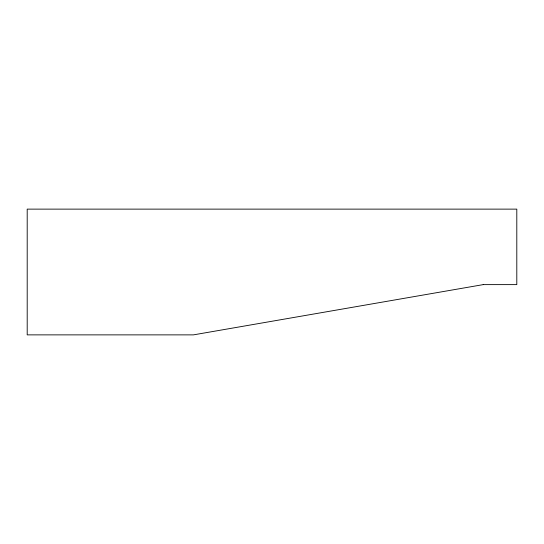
<?xml version="1.0" encoding="UTF-8"?>
<svg xmlns="http://www.w3.org/2000/svg" width="544" height="544" viewBox="0 0 544 544"><rect width="100%" height="100%" fill="white"/><g stroke="black" fill="none" stroke-linecap="round" stroke-linejoin="round"><path stroke-width="0.82" d="M483.215 284.621L193.419 334.873L27.2 334.873L27.2 209.127L516.8 209.127L516.8 284.621L483.215 284.621"/></g></svg>
